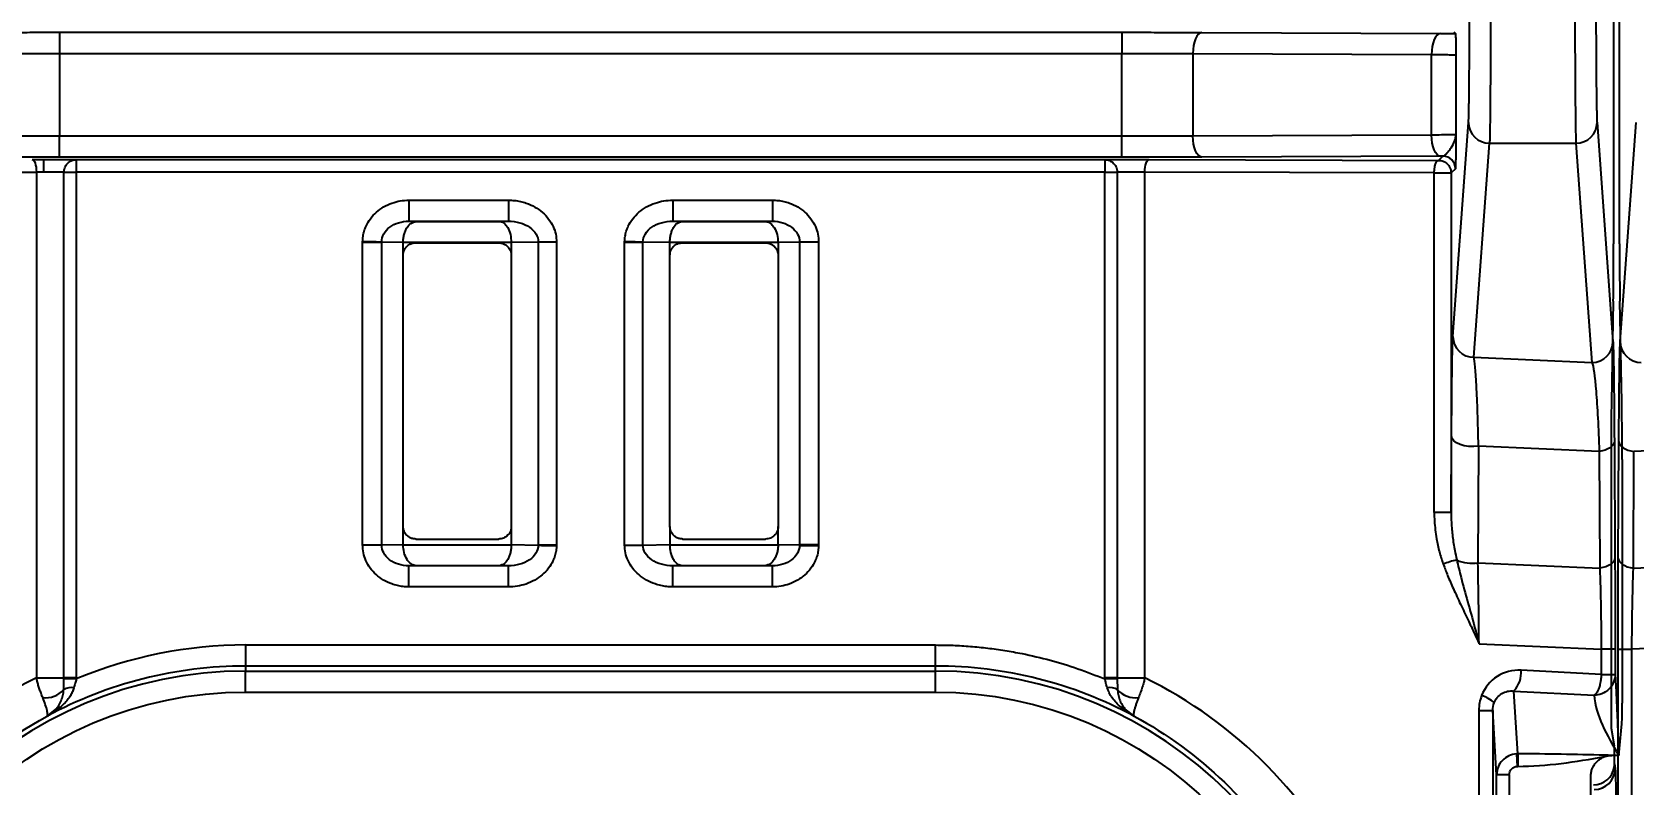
# Model space of a CAD drawing. Header units: inches. Extents: x 897.4 to 914.4, y -8.5 to 2.5.
# Drawn here: x 901.673 to 902.422, y -0.038 to 0.314 of the extents above; entities that cross this region are included whole.
import ezdxf

# ---------------------------------------------------------------- set-up
doc = ezdxf.new("R2010")
doc.units = ezdxf.units.IN
doc.header["$LTSCALE"] = 4
doc.header["$MEASUREMENT"] = 0
doc.layers.get('0').update_dxf_attribs({"linetype": 'CONTINUOUS'})
doc.layers.get('DEFPOINTS').update_dxf_attribs({"linetype": 'CONTINUOUS'})
doc.layers.add('DIMENSIONS', color=140, linetype='CONTINUOUS')
doc.styles.get("Standard").update_dxf_attribs({"font": 'romans.shx'})
doc.dimstyles.get("Standard").update_dxf_attribs({"dimtxt": 0.15, "dimasz": 0.18, "dimexe": 0.0625, "dimexo": 0.125, "dimgap": 0.0625, "dimtad": 0, "dimtih": 1, "dimtoh": 1, "dimzin": 0, "dimdsep": 46, "dimtxsty": 'Standard', "dimcen": 0.09, "dimadec": 0, "dimazin": 0, "dimtfac": 1, "dimtofl": 0, "dimtmove": 0, "dimatfit": 3, "dimfxl": 1, "dimtolj": 1, "dimtzin": 0, "dimarcsym": 0})

# ---------------------------------------------------------------- blocks, each defined once
blk = doc.blocks.new('*D10')
at = {"layer": 'DEFPOINTS', "color": 0}
for p in [(901.78238, -0.08265), (901.02507, -0.27281), (901.78238, -0.27281)]:
    blk.add_point(p, dxfattribs=at)
at = {"layer": 'DIMENSIONS', "color": 0, "lineweight": -2}
for p, q in [((901.02507, 0.09735), (901.02507, 0.27735)), ((901.65738, -0.08265), (900.96257, -0.08265)), ((901.65738, -0.27281), (900.96257, -0.27281)), ((901.02507, -0.45281), (901.02507, -0.63281)), ((901.02507, -0.63281), (900.84507, -0.63281))]:
    blk.add_line(p, q, dxfattribs=at)
at = {"layer": 'DIMENSIONS', "color": 0}
for points in [[(900.99507, 0.09735), (901.05507, 0.09735), (901.02507, -0.08265)], [(900.99507, -0.45281), (901.05507, -0.45281), (901.02507, -0.27281)]]:
    blk.add_solid(points, dxfattribs=at)
at = {"layer": 'DIMENSIONS', "color": 0, "char_height": 0.15, "attachment_point": 5}
for s, insert in [('\\A1;0.19', (900.53615, -0.49531)), ('\\A1;[4.8]', (900.53615, -0.8096))]:
    blk.add_mtext(s, dxfattribs=dict(at, insert=insert))

msp = doc.modelspace()

# ---------------------------------------------------------------- linework, layer by layer
for p, q in [((902.41254, 0.61299), (902.41254, 0.2151)), ((902.4153, 0.2151), (902.4153, 0.61299)), ((901.68546, 0.31409), (902.18244, 0.31409)), ((901.68546, 0.31409), (901.68546, 0.30425)), ((902.18244, 0.31409), (902.18244, 0.30425)), ((902.21988, 0.31402), (902.33155, 0.31357)), ((902.33774, 0.31435), (902.33856, 0.31353)), ((901.68546, 0.30425), (901.68546, 0.26549)), ((901.68546, 0.30425), (902.18244, 0.30425)), ((902.18244, 0.26549), (902.18244, 0.30425)), ((902.21572, 0.30418), (902.32739, 0.30373)), ((902.21572, 0.30418), (902.21572, 0.26556)), ((902.32739, 0.26602), (902.32739, 0.30373)), ((902.33875, 0.30349), (902.33875, 0.26625)), ((902.33734, 0.17184), (902.34464, 0.27196)), ((902.40476, 0.27196), (902.41223, 0.16943)), ((902.41561, 0.16943), (902.42308, 0.27196)), ((901.68546, 0.25565), (901.68546, 0.26549)), ((902.18244, 0.26549), (901.68546, 0.26549)), ((902.18244, 0.25565), (902.18244, 0.26549)), ((902.32739, 0.26602), (902.21572, 0.26556)), ((902.18244, 0.25565), (901.68546, 0.25565)), ((902.33155, 0.25617), (902.21988, 0.25572)), ((902.33063, 0.25418), (902.33262, 0.25618)), ((902.33262, 0.25618), (902.33155, 0.25617)), ((902.34718, 0.16206), (902.35448, 0.26219)), ((902.35448, 0.26219), (902.39492, 0.26219)), ((902.39492, 0.26219), (902.40239, 0.15966)), ((901.53929, 0.24828), (901.67466, 0.24871)), ((901.67466, 0.24871), (901.67466, 0.0121)), ((901.67803, 0.25462), (901.67803, 0.24872)), ((901.68759, 0.0121), (901.68759, 0.24861)), ((901.68759, 0.24861), (901.69332, 0.24861)), ((901.69332, 0.25452), (902.17458, 0.25452)), ((901.69332, 0.25452), (901.69332, 0.24861)), ((902.17458, 0.24861), (901.69332, 0.24861)), ((901.69332, 0.24861), (901.69332, 0.0121)), ((902.17458, 0.25452), (902.17458, 0.24861)), ((902.17458, 0.24861), (902.18032, 0.24861)), ((902.17458, 0.0121), (902.17458, 0.24861)), ((902.18032, 0.24861), (902.18032, 0.0121)), ((902.19324, 0.0121), (902.19324, 0.24871)), ((902.32861, 0.24828), (902.19324, 0.24871)), ((902.19526, 0.25461), (902.33063, 0.25418)), ((902.32861, 0.08949), (902.32861, 0.24828)), ((902.32861, 0.24828), (902.33653, 0.24828)), ((902.33853, 0.25027), (902.33653, 0.24828)), ((902.33653, 0.24828), (902.33653, 0.08949)), ((901.84893, 0.23557), (901.89548, 0.23557)), ((901.84893, 0.23557), (901.84893, 0.22573)), ((901.89548, 0.23557), (901.89548, 0.22573)), ((901.97243, 0.23557), (902.01898, 0.23557)), ((901.97243, 0.23557), (901.97243, 0.22573)), ((902.01898, 0.23557), (902.01898, 0.22573)), ((901.84893, 0.22573), (901.89548, 0.22573)), ((901.84893, 0.22573), (901.8525, 0.22566)), ((901.8525, 0.22566), (901.89113, 0.22566)), ((901.89113, 0.22566), (901.89548, 0.22573)), ((901.97243, 0.22573), (902.01898, 0.22573)), ((901.97243, 0.22573), (901.97678, 0.22566)), ((901.97678, 0.22566), (902.01541, 0.22566)), ((902.01541, 0.22566), (902.01898, 0.22573)), ((901.82729, 0.21596), (901.82729, 0.21629)), ((901.82729, 0.07425), (901.82729, 0.21596)), ((901.82729, 0.21596), (901.83621, 0.21596)), ((901.83621, 0.07425), (901.83621, 0.21596)), ((901.84623, 0.21577), (901.83621, 0.21596)), ((901.89685, 0.21582), (901.84623, 0.21582)), ((901.84623, 0.20974), (901.84623, 0.21577)), ((901.85213, 0.21564), (901.89094, 0.21564)), ((901.90947, 0.21597), (901.89685, 0.21578)), ((901.89685, 0.21578), (901.89685, 0.21582)), ((901.89685, 0.21578), (901.89685, 0.20974)), ((901.90947, 0.21597), (901.90947, 0.07424)), ((901.91802, 0.21597), (901.90947, 0.21597)), ((901.91802, 0.21597), (901.91802, 0.07424)), ((901.94988, 0.21597), (901.94988, 0.21623)), ((901.94988, 0.07424), (901.94988, 0.21597)), ((901.94988, 0.21597), (901.95844, 0.21597)), ((901.95844, 0.07424), (901.95844, 0.21597)), ((901.97105, 0.21578), (901.95844, 0.21597)), ((901.97105, 0.21582), (901.97105, 0.21578)), ((902.02168, 0.21582), (901.97105, 0.21582)), ((901.97105, 0.20974), (901.97105, 0.21578)), ((901.97696, 0.21564), (902.01577, 0.21564)), ((902.0317, 0.21596), (902.02168, 0.21577)), ((902.02168, 0.21577), (902.02168, 0.20974)), ((902.0317, 0.21596), (902.0317, 0.07425)), ((902.04062, 0.21596), (902.0317, 0.21596)), ((902.04062, 0.21596), (902.04062, 0.07425)), ((901.84623, 0.08295), (901.84623, 0.20974)), ((901.89685, 0.20974), (901.89685, 0.08295)), ((901.97105, 0.08295), (901.97105, 0.20974)), ((902.02168, 0.20974), (902.02168, 0.08295)), ((902.41239, 0.18834), (902.41151, 0.14108)), ((902.41633, 0.14108), (902.41545, 0.18834)), ((902.34718, 0.16206), (902.40239, 0.15966)), ((902.33653, 0.08949), (902.33671, 0.12517)), ((902.34933, 0.12046), (902.34906, 0.06589)), ((902.4058, 0.118), (902.34933, 0.12046)), ((902.41287, 0.12271), (902.41314, 0.06811)), ((902.4147, 0.06811), (902.41498, 0.12271)), ((902.47851, 0.12046), (902.42204, 0.118)), ((902.4058, 0.118), (902.40607, 0.0634)), ((902.41136, 0.11432), (902.41136, -0.00156)), ((902.41648, 0.11432), (902.41648, 0.00033)), ((902.42177, 0.0634), (902.42204, 0.118)), ((901.84623, 0.07444), (901.84623, 0.08295)), ((901.89685, 0.08295), (901.89685, 0.07444)), ((901.97105, 0.08295), (901.97105, 0.07444)), ((902.02168, 0.07444), (902.02168, 0.08295)), ((902.33653, 0.08949), (902.32861, 0.08949)), ((901.85213, 0.07704), (901.89094, 0.07704)), ((901.97696, 0.07704), (902.01577, 0.07704)), ((901.82729, 0.07425), (901.83621, 0.07425)), ((901.83621, 0.07425), (901.84623, 0.07444)), ((901.84623, 0.07444), (901.84623, 0.07439)), ((901.84623, 0.07439), (901.89685, 0.07439)), ((901.89685, 0.07444), (901.90947, 0.07424)), ((901.91802, 0.07424), (901.90947, 0.07424)), ((901.91802, 0.07424), (901.91802, 0.07398)), ((901.94988, 0.07424), (901.95844, 0.07424)), ((901.95844, 0.07424), (901.97105, 0.07444)), ((901.97105, 0.07444), (901.97105, 0.07439)), ((901.97105, 0.07439), (902.02168, 0.07439)), ((902.02168, 0.07439), (902.02168, 0.07444)), ((902.02168, 0.07444), (902.0317, 0.07425)), ((902.04062, 0.07425), (902.0317, 0.07425)), ((902.04062, 0.07425), (902.04061, 0.07392)), ((901.8525, 0.06455), (901.84893, 0.06448)), ((901.84893, 0.05464), (901.84893, 0.06448)), ((901.89548, 0.06448), (901.84893, 0.06448)), ((901.89113, 0.06455), (901.8525, 0.06455)), ((901.89548, 0.06448), (901.89113, 0.06455)), ((901.89548, 0.05464), (901.89548, 0.06448)), ((901.97678, 0.06455), (901.97243, 0.06448)), ((901.97243, 0.05464), (901.97243, 0.06448)), ((902.01898, 0.06448), (901.97243, 0.06448)), ((902.01541, 0.06455), (901.97678, 0.06455)), ((902.01898, 0.06448), (902.01541, 0.06455)), ((902.01898, 0.05464), (902.01898, 0.06448)), ((902.34906, 0.06589), (902.40607, 0.0634)), ((902.42177, 0.0634), (902.47879, 0.06589)), ((901.89548, 0.05464), (901.84893, 0.05464)), ((902.01898, 0.05464), (901.97243, 0.05464)), ((901.77253, 0.02747), (902.09537, 0.02747)), ((901.77253, 0.02747), (901.77253, 0.01763)), ((902.09537, 0.01763), (902.09537, 0.02747)), ((902.34955, 0.02802), (902.40677, 0.02552)), ((902.40677, 0.02552), (902.40677, 0.01372)), ((902.41324, 0.02552), (902.40677, 0.02552)), ((902.41324, 0.02552), (902.41324, 0.01372)), ((902.4146, -0.38098), (902.4146, 0.02552)), ((902.4146, 0.02552), (902.42108, 0.02552)), ((902.4783, 0.02802), (902.42108, 0.02552)), ((902.42108, -0.38098), (902.42108, 0.02552)), ((901.77253, 0.01763), (901.77253, 0.01527)), ((902.09537, 0.01763), (901.77253, 0.01763)), ((901.77253, 0.01527), (902.09537, 0.01527)), ((901.77253, 0.00543), (901.77253, 0.01527)), ((902.09537, 0.01527), (902.09537, 0.01763)), ((902.09537, 0.00543), (902.09537, 0.01527)), ((902.40677, 0.01372), (902.36922, 0.01569)), ((901.67466, 0.0121), (901.68759, 0.0121)), ((901.69332, 0.0121), (901.68759, 0.0121)), ((901.69332, 0.0121), (901.69332, 0.01156)), ((902.18032, 0.0121), (902.17458, 0.0121)), ((902.17458, 0.01156), (902.17458, 0.0121)), ((902.18032, 0.0121), (902.19324, 0.0121)), ((902.40677, 0.01372), (902.41324, 0.01372)), ((901.77253, 0.00543), (902.09537, 0.00543)), ((902.36586, 0.00594), (902.4034, 0.00398)), ((902.36764, -0.02346), (902.36586, 0.00594)), ((901.67968, -0.00582), (901.68264, -0.00347)), ((901.67968, -0.00582), (901.67971, -0.00584)), ((901.68264, -0.00347), (901.68383, -0.00254)), ((902.18526, -0.00347), (902.18407, -0.00253)), ((902.18822, -0.00582), (902.18526, -0.00347)), ((902.18819, -0.00584), (902.18822, -0.00582)), ((902.3495, -0.00314), (902.3495, -0.35231)), ((902.3495, -0.00314), (902.35597, -0.00314)), ((902.35597, -0.00314), (902.35597, -0.35231)), ((902.3578, -0.03327), (902.35597, -0.00314)), ((902.41144, -0.01139), (902.41284, -0.01976)), ((902.41494, -0.02418), (902.4164, -0.00947)), ((902.36705, -0.02347), (902.3674, -0.02931)), ((902.36764, -0.02346), (902.36764, -0.0293)), ((902.40836, -0.0241), (902.40836, -0.02476)), ((902.41494, -0.02418), (902.41168, -0.02418)), ((902.41292, -0.02814), (902.41328, -0.0303)), ((902.3578, -0.32218), (902.3578, -0.03327)), ((902.3637, -0.03327), (902.3578, -0.03327)), ((902.3637, -0.03327), (902.3637, -0.32218)), ((902.40186, -0.32144), (902.40186, -0.03402))]:
    msp.add_line(p, q)
at = {"flags": 128}
for points in [[(902.21988, 0.31402), (902.21907, 0.31382), (902.21829, 0.31325), (902.21758, 0.31234), (902.21695, 0.31111), (902.21643, 0.30962), (902.21604, 0.30793), (902.2158, 0.30609), (902.21572, 0.30418)], [(902.33155, 0.31357), (902.33074, 0.31337), (902.32996, 0.3128), (902.32925, 0.31188), (902.32862, 0.31066), (902.3281, 0.30917), (902.32771, 0.30747), (902.32747, 0.30564), (902.32739, 0.30373)], [(902.21988, 0.25572), (902.21907, 0.25592), (902.21829, 0.25649), (902.21758, 0.2574), (902.21695, 0.25863), (902.21643, 0.26012), (902.21604, 0.26181), (902.2158, 0.26365), (902.21572, 0.26556)], [(902.33155, 0.25617), (902.33074, 0.25638), (902.32996, 0.25694), (902.32925, 0.25786), (902.32862, 0.25908), (902.3281, 0.26057), (902.32771, 0.26227), (902.32747, 0.2641), (902.32739, 0.26602)], [(901.67264, 0.25461), (901.67303, 0.25449), (901.67341, 0.25415), (901.67376, 0.2536), (901.67406, 0.25287), (901.67431, 0.25197), (901.6745, 0.25096), (901.67462, 0.24986), (901.67466, 0.24871)], [(902.19324, 0.24871), (902.19328, 0.24986), (902.1934, 0.25096), (902.19359, 0.25197), (902.19384, 0.25287), (902.19415, 0.2536), (902.19449, 0.25415), (902.19487, 0.25449), (902.19526, 0.25461)], [(901.82729, 0.21629), (901.82868, 0.21627), (901.83004, 0.21624), (901.83135, 0.21622), (901.83258, 0.21619), (901.8337, 0.21617), (901.83469, 0.21615), (901.83553, 0.21614), (901.83621, 0.21613)], [(901.94988, 0.21623), (901.95117, 0.21621), (901.95244, 0.21619), (901.95367, 0.21618), (901.95483, 0.21616), (901.9559, 0.21614), (901.95687, 0.21613), (901.95772, 0.21611), (901.95844, 0.2161)], [(902.34933, 0.12046), (902.34709, 0.12028), (902.34483, 0.12036), (902.34265, 0.12069), (902.34069, 0.12126), (902.33903, 0.12204), (902.33778, 0.12298), (902.33699, 0.12405), (902.33671, 0.12517)], [(902.41287, 0.12271), (902.41273, 0.12192), (902.41235, 0.12116), (902.41172, 0.12044), (902.41088, 0.11977), (902.40984, 0.11918), (902.40862, 0.11868), (902.40727, 0.11829), (902.4058, 0.118)], [(902.41498, 0.12271), (902.41511, 0.12192), (902.4155, 0.12116), (902.41612, 0.12044), (902.41696, 0.11977), (902.418, 0.11918), (902.41922, 0.11868), (902.42058, 0.11829), (902.42204, 0.118)], [(901.90947, 0.07411), (901.91018, 0.0741), (901.91103, 0.07409), (901.912, 0.07407), (901.91307, 0.07406), (901.91423, 0.07404), (901.91546, 0.07402), (901.91673, 0.074), (901.91802, 0.07398)], [(902.03169, 0.07409), (902.03237, 0.07407), (902.03321, 0.07406), (902.03421, 0.07404), (902.03533, 0.07402), (902.03655, 0.074), (902.03786, 0.07397), (902.03922, 0.07395), (902.04061, 0.07392)], [(902.41314, 0.06811), (902.413, 0.06733), (902.41262, 0.06656), (902.412, 0.06584), (902.41116, 0.06518), (902.41011, 0.06459), (902.4089, 0.06409), (902.40754, 0.06369), (902.40607, 0.0634)], [(902.4147, 0.06811), (902.41484, 0.06733), (902.41522, 0.06656), (902.41584, 0.06584), (902.41669, 0.06518), (902.41773, 0.06459), (902.41894, 0.06409), (902.4203, 0.06369), (902.42177, 0.0634)], [(901.69332, 0.01156), (901.69234, 0.01157), (901.69139, 0.01158), (901.6905, 0.0116), (901.68968, 0.01161), (901.68896, 0.01161), (901.68836, 0.01162), (901.6879, 0.01163), (901.68759, 0.01163)], [(902.18032, 0.01163), (902.18001, 0.01163), (902.17954, 0.01162), (902.17895, 0.01161), (902.17823, 0.01161), (902.17741, 0.0116), (902.17651, 0.01158), (902.17556, 0.01157), (902.17458, 0.01156)]]:
    msp.add_lwpolyline(points, dxfattribs=at)
for centre, radius, start, end in [((902.35445, 0.27201), 0.00982, 180.27318, 270.13236), ((902.39494, 0.27201), 0.00982, 269.86764, 359.72687), ((902.33262, 0.25027), 0.00591, 0.00505, 89.9954), ((902.34716, 0.17188), 0.00982, 180.27322, 270.13275), ((902.40241, 0.16948), 0.00982, 269.86732, 359.72665), ((902.42543, 0.16948), 0.00982, 180.27307, 270.13263), ((902.34727, 0.03076), 0.03738, 102.55951, 112.71241), ((902.34633, 0.08283), 0.01716, 245.20387, 279.12448), ((901.77253, -0.17773), 0.193, 90, 270), ((901.77253, -0.17773), 0.19535, 90, 118.37014), ((902.09537, -0.17773), 0.19535, 61.62986, 90), ((902.09537, -0.17773), 0.193, 270, 90), ((902.35688, 0.0145), 0.0124, 316.3833, 5.49164), ((901.69129, -0.00047), 0.00801, 82.93663, 118.76251), ((902.17662, -0.00047), 0.00801, 61.23742, 97.06344), ((901.67894, 0.01417), 0.01141, 263.44191, 318.10088), ((902.18896, 0.01417), 0.01141, 221.89914, 276.55811), ((902.34663, -0.00974), 0.01423, 45.43377, 73.00163), ((901.68587, -0.00456), 0.00288, 90.93476, 135.20679), ((902.18203, -0.00456), 0.00288, 44.79336, 89.0649), ((902.40344, -0.03029), 0.00984, 269.99231, 359.93101)]:
    msp.add_arc(centre, radius, start, end)
for centre, major_axis, ratio, start_param, end_param in [((902.41228, 0.2151), (0, 0.02953), 0.008727, 3.577925, 4.712389), ((902.41556, 0.2151), (0, 0.02953), 0.008727, 1.570796, 2.70526), ((902.41162, 0.11432), (0, 0.02953), 0.008727, 0.436332, 1.570796), ((902.41623, 0.11432), (0, 0.02953), 0.008727, 4.712389, 5.846853), ((902.4164, 0.00033), (0, 0.00984), 0.008727, 3.228859, 4.712389), ((902.41145, -0.00156), (0, 0.00984), 0.008727, 1.570796, 3.089233), ((902.41283, -0.02959), (0, 0.00984), 0.00873, 4.860905, 6.230809), ((902.40308, -0.02816), (0.00336, 0.00927), 0.997866, 3.490948, 4.913506)]:
    msp.add_ellipse(centre, major_axis=major_axis, ratio=ratio, start_param=start_param, end_param=end_param)
for points, knots in [([(902.34464, 0.27196), (902.34465, 0.27219), (902.34468, 0.27264), (902.34472, 0.27372), (902.34476, 0.27512), (902.3448, 0.27685), (902.34486, 0.28002), (902.34493, 0.2855), (902.34502, 0.29438), (902.34508, 0.30484), (902.34513, 0.31511), (902.34515, 0.32438), (902.34516, 0.33232), (902.34516, 0.33768), (902.34517, 0.34037)], [0, 0, 0, 0, 0.048542, 0.09674, 0.144834, 0.193065, 0.241671, 0.370757, 0.500048, 0.629132, 0.758422, 0.839089, 0.919244, 1, 1, 1, 1]), ([(902.35501, 0.34037), (902.35501, 0.33849), (902.35501, 0.33465), (902.355, 0.32883), (902.35499, 0.32288), (902.35497, 0.31684), (902.35496, 0.31077), (902.35493, 0.30471), (902.35491, 0.29874), (902.35488, 0.29292), (902.35484, 0.28733), (902.3548, 0.28206), (902.35476, 0.27718), (902.35471, 0.2728), (902.35466, 0.269), (902.3546, 0.26589), (902.35454, 0.26348), (902.3545, 0.26262), (902.35448, 0.26219)], [0, 0, 0, 0, 0.049462, 0.100663, 0.153603, 0.208281, 0.264698, 0.322853, 0.382746, 0.444378, 0.507748, 0.572856, 0.639702, 0.708287, 0.778608, 0.850668, 0.924465, 1, 1, 1, 1]), ([(902.39439, 0.34037), (902.39439, 0.33085), (902.3944, 0.32133), (902.39446, 0.30352), (902.39449, 0.29524), (902.39459, 0.28099), (902.39465, 0.27502), (902.39478, 0.26619), (902.39485, 0.26332), (902.39492, 0.26219)], [0, 0, 0, 0, 0.25, 0.25, 0.5, 0.5, 0.75, 0.75, 1, 1, 1, 1]), ([(902.40423, 0.34037), (902.40423, 0.33876), (902.40423, 0.33553), (902.40424, 0.33073), (902.40425, 0.32599), (902.40426, 0.3213), (902.40428, 0.31415), (902.40432, 0.30484), (902.40438, 0.29439), (902.40447, 0.2855), (902.40455, 0.27945), (902.40463, 0.27558), (902.40469, 0.27319), (902.40474, 0.27237), (902.40476, 0.27196)], [0, 0, 0, 0, 0.04854, 0.0967367, 0.1448293, 0.1930585, 0.2416627, 0.3707464, 0.5000363, 0.6291218, 0.7584136, 0.8390835, 0.9192405, 1, 1, 1, 1]), ([(901.64803, 0.31402), (901.64972, 0.31403), (901.6531, 0.31404), (901.65832, 0.31406), (901.6636, 0.31407), (901.66896, 0.31408), (901.67439, 0.31409), (901.6799, 0.31409), (901.6836, 0.31409), (901.68546, 0.31409)], [0, 0, 0, 0, 0.144264, 0.287125, 0.429137, 0.570865, 0.712876, 0.855736, 1, 1, 1, 1]), ([(902.18244, 0.31409), (902.1843, 0.31409), (902.188, 0.31409), (902.19351, 0.31409), (902.19894, 0.31408), (902.2043, 0.31407), (902.20958, 0.31406), (902.2148, 0.31404), (902.21818, 0.31403), (902.21988, 0.31402)], [0, 0, 0, 0, 0.144264, 0.287124, 0.429135, 0.570863, 0.712875, 0.855736, 1, 1, 1, 1]), ([(902.33155, 0.31357), (902.3328, 0.31356), (902.3353, 0.31355), (902.33747, 0.31354), (902.33856, 0.31353)], [0, 0, 0, 0, 0.499999, 1, 1, 1, 1]), ([(902.33856, 0.31353), (902.33857, 0.3135), (902.33858, 0.31343), (902.3386, 0.31299), (902.33862, 0.31231), (902.33864, 0.31137), (902.33867, 0.30987), (902.33871, 0.30723), (902.33874, 0.30488), (902.33875, 0.30349)], [0, 0, 0, 0, 0.089429, 0.183313, 0.282704, 0.388492, 0.501415, 0.707219, 1, 1, 1, 1]), ([(902.32739, 0.30373), (902.33074, 0.30371), (902.33363, 0.30367), (902.33762, 0.30359), (902.33872, 0.30354), (902.33875, 0.30349)], [0, 0, 0, 0, 0.5, 0.5, 1, 1, 1, 1]), ([(902.33875, 0.26625), (902.33872, 0.2662), (902.33762, 0.26615), (902.33363, 0.26607), (902.33074, 0.26604), (902.32739, 0.26602)], [0, 0, 0, 0, 0.5, 0.5, 1, 1, 1, 1]), ([(902.33262, 0.25618), (902.3328, 0.25621), (902.33316, 0.25629), (902.33378, 0.25675), (902.33455, 0.25751), (902.33549, 0.25864), (902.33685, 0.26055), (902.33799, 0.26262), (902.33863, 0.26471), (902.33871, 0.26574), (902.33875, 0.26625)], [0, 0, 0, 0, 0.079014, 0.162787, 0.250163, 0.369419, 0.500511, 0.750753, 0.876512, 1, 1, 1, 1]), ([(902.33875, 0.26625), (902.33874, 0.26431), (902.33871, 0.26137), (902.33868, 0.25781), (902.33865, 0.25503), (902.33861, 0.25253), (902.33857, 0.25066), (902.33854, 0.2504), (902.33853, 0.25027)], [0, 0, 0, 0, 0.250924, 0.381584, 0.500814, 0.679307, 0.843358, 1, 1, 1, 1]), ([(901.68546, 0.25565), (901.6836, 0.25565), (901.6799, 0.25565), (901.67439, 0.25565), (901.66896, 0.25566), (901.6636, 0.25567), (901.65832, 0.25568), (901.6531, 0.2557), (901.64972, 0.25571), (901.64803, 0.25572)], [0, 0, 0, 0, 0.144264, 0.287124, 0.429135, 0.570863, 0.712875, 0.855736, 1, 1, 1, 1]), ([(902.21988, 0.25572), (902.21818, 0.25571), (902.2148, 0.2557), (902.20958, 0.25568), (902.2043, 0.25567), (902.19894, 0.25566), (902.19351, 0.25565), (902.188, 0.25565), (902.1843, 0.25565), (902.18244, 0.25565)], [0, 0, 0, 0, 0.144264, 0.287125, 0.429137, 0.570865, 0.712876, 0.855736, 1, 1, 1, 1]), ([(901.67264, 0.25461), (901.67352, 0.25462), (901.67527, 0.25462), (901.67711, 0.25462), (901.67803, 0.25462)], [0, 0, 0, 0, 0.500001, 1, 1, 1, 1]), ([(901.67803, 0.25462), (901.67891, 0.25462), (901.68065, 0.25462), (901.68319, 0.25462), (901.68558, 0.25461), (901.68849, 0.25459), (901.69163, 0.25456), (901.69276, 0.25453), (901.69332, 0.25452)], [0, 0, 0, 0, 0.126398, 0.249614, 0.373223, 0.500768, 0.749614, 1, 1, 1, 1]), ([(901.68759, 0.24861), (901.68707, 0.24863), (901.68582, 0.24865), (901.68239, 0.24868), (901.68021, 0.2487), (901.67803, 0.24872)], [0, 0, 0, 0, 0.5, 0.5, 1, 1, 1, 1]), ([(901.68759, 0.24861), (901.68763, 0.24913), (901.6877, 0.25008), (901.68817, 0.25128), (901.68871, 0.25215), (901.68961, 0.2532), (901.69081, 0.25402), (901.69209, 0.2544), (901.69275, 0.25449), (901.69312, 0.25452), (901.69328, 0.25452), (901.69332, 0.25452)], [0, 0, 0, 0, 0.167419, 0.306659, 0.417651, 0.500341, 0.759207, 0.882828, 0.942179, 0.983221, 1, 1, 1, 1]), ([(902.17458, 0.25452), (902.17477, 0.25452), (902.17515, 0.25454), (902.17607, 0.25455), (902.17744, 0.25457), (902.17951, 0.25459), (902.18237, 0.25461), (902.18561, 0.25462), (902.18894, 0.25462), (902.19223, 0.25462), (902.19425, 0.25462), (902.19526, 0.25461)], [0, 0, 0, 0, 0.079129, 0.158211, 0.238652, 0.367859, 0.500082, 0.629289, 0.761512, 0.88003, 1, 1, 1, 1]), ([(902.17458, 0.25452), (902.17463, 0.25452), (902.17479, 0.25452), (902.17516, 0.25449), (902.17581, 0.2544), (902.1771, 0.25402), (902.17857, 0.25301), (902.17997, 0.25111), (902.18019, 0.24956), (902.18032, 0.24861)], [0, 0, 0, 0, 0.0168247, 0.0579803, 0.1174947, 0.2414558, 0.5010324, 0.6946557, 1, 1, 1, 1]), ([(902.19324, 0.24871), (902.19267, 0.24871), (902.19151, 0.24872), (902.18964, 0.24872), (902.1877, 0.24871), (902.18577, 0.2487), (902.18394, 0.24869), (902.18233, 0.24867), (902.18102, 0.24864), (902.18055, 0.24862), (902.18032, 0.24861)], [0, 0, 0, 0, 0.10786, 0.220619, 0.338277, 0.460833, 0.588285, 0.720631, 0.85787, 1, 1, 1, 1]), ([(902.32861, 0.24828), (902.32862, 0.24879), (902.32865, 0.24974), (902.32882, 0.25094), (902.32901, 0.25181), (902.32932, 0.25286), (902.32974, 0.25363), (902.33017, 0.25406), (902.33048, 0.25417), (902.3306, 0.25418), (902.33063, 0.25418)], [0, 0, 0, 0, 0.167369, 0.306613, 0.417665, 0.50047, 0.759332, 0.858825, 0.962108, 1, 1, 1, 1]), ([(902.33063, 0.25418), (902.33073, 0.25418), (902.33091, 0.25418), (902.33126, 0.25415), (902.3319, 0.25407), (902.33322, 0.25369), (902.33474, 0.25268), (902.33619, 0.25078), (902.3364, 0.24923), (902.33653, 0.24828)], [0, 0, 0, 0, 0.032671, 0.057605, 0.117135, 0.241141, 0.500843, 0.6945, 1, 1, 1, 1]), ([(901.82729, 0.21629), (901.82734, 0.2171), (901.82743, 0.21873), (901.828, 0.22112), (901.82904, 0.22392), (901.83085, 0.22701), (901.83366, 0.23005), (901.83708, 0.23255), (901.84088, 0.23429), (901.84489, 0.23539), (901.84757, 0.23551), (901.84893, 0.23557)], [0, 0, 0, 0, 0.075797, 0.151886, 0.229666, 0.354402, 0.484464, 0.614064, 0.749062, 0.873345, 1, 1, 1, 1]), ([(901.89548, 0.23557), (901.89642, 0.23554), (901.89831, 0.23549), (901.90109, 0.23501), (901.90433, 0.2341), (901.9079, 0.23251), (901.91148, 0.22997), (901.91443, 0.22687), (901.9165, 0.22338), (901.9178, 0.21969), (901.91795, 0.21721), (901.91802, 0.21597)], [0, 0, 0, 0, 0.0857, 0.170497, 0.255434, 0.390288, 0.522424, 0.650286, 0.775327, 0.888089, 1, 1, 1, 1]), ([(901.94988, 0.21623), (901.94993, 0.21705), (901.95002, 0.21867), (901.9506, 0.22108), (901.95168, 0.22389), (901.95358, 0.22699), (901.9565, 0.23004), (901.96007, 0.23255), (901.96403, 0.23429), (901.96821, 0.23539), (901.97101, 0.23551), (901.97243, 0.23557)], [0, 0, 0, 0, 0.07411, 0.148623, 0.225022, 0.348271, 0.477868, 0.608071, 0.744662, 0.870967, 1, 1, 1, 1]), ([(902.01898, 0.23557), (902.01988, 0.23554), (902.02168, 0.23549), (902.02435, 0.235), (902.02746, 0.2341), (902.0309, 0.2325), (902.03433, 0.22998), (902.03717, 0.22686), (902.03915, 0.22337), (902.0404, 0.21968), (902.04054, 0.2172), (902.04062, 0.21596)], [0, 0, 0, 0, 0.083525, 0.166813, 0.250952, 0.383035, 0.515781, 0.642974, 0.770695, 0.885054, 1, 1, 1, 1]), ([(901.83621, 0.21613), (901.83626, 0.21868), (901.83765, 0.22117), (901.84234, 0.22472), (901.84561, 0.22574), (901.84893, 0.22573)], [0, 0, 0, 0, 0.5, 0.5, 1, 1, 1, 1]), ([(901.84623, 0.21582), (901.84625, 0.21644), (901.8463, 0.21769), (901.84668, 0.21953), (901.84726, 0.22128), (901.84824, 0.22316), (901.85, 0.22512), (901.85157, 0.22546), (901.8525, 0.22566)], [0, 0, 0, 0, 0.109877, 0.224595, 0.345563, 0.473984, 0.690646, 1, 1, 1, 1]), ([(901.89113, 0.22566), (901.8915, 0.22562), (901.8922, 0.22554), (901.89316, 0.22502), (901.89396, 0.22435), (901.89463, 0.22358), (901.89555, 0.22219), (901.89656, 0.21971), (901.89676, 0.21707), (901.89685, 0.21582)], [0, 0, 0, 0, 0.1343242, 0.2539107, 0.3587913, 0.4490188, 0.5246821, 0.7738786, 1, 1, 1, 1]), ([(901.89548, 0.22573), (901.89917, 0.22574), (901.9028, 0.2247), (901.90798, 0.22109), (901.90948, 0.21855), (901.90947, 0.21597)], [0, 0, 0, 0, 0.5, 0.5, 1, 1, 1, 1]), ([(901.95844, 0.2161), (901.95848, 0.21866), (901.96, 0.22116), (901.96516, 0.22472), (901.96877, 0.22574), (901.97243, 0.22573)], [0, 0, 0, 0, 0.5, 0.5, 1, 1, 1, 1]), ([(901.97105, 0.21582), (901.97107, 0.21644), (901.97112, 0.21769), (901.97146, 0.21953), (901.97199, 0.22127), (901.97288, 0.22315), (901.97449, 0.22512), (901.97593, 0.22546), (901.97678, 0.22566)], [0, 0, 0, 0, 0.111368, 0.227364, 0.349191, 0.477887, 0.693566, 1, 1, 1, 1]), ([(902.01541, 0.22566), (902.01581, 0.22562), (902.01658, 0.22554), (902.01763, 0.22502), (902.01851, 0.22435), (902.01924, 0.22358), (902.02025, 0.22219), (902.02136, 0.21973), (902.02157, 0.21708), (902.02168, 0.21582)], [0, 0, 0, 0, 0.135719, 0.256387, 0.36204, 0.452737, 0.52858, 0.776663, 1, 1, 1, 1]), ([(902.01898, 0.22573), (902.02233, 0.22574), (902.02563, 0.22469), (902.03034, 0.22108), (902.0317, 0.21854), (902.0317, 0.21596)], [0, 0, 0, 0, 0.5, 0.5, 1, 1, 1, 1]), ([(901.84623, 0.20974), (901.84626, 0.21026), (901.84633, 0.21128), (901.84695, 0.21273), (901.84806, 0.21414), (901.8498, 0.21541), (901.85135, 0.21557), (901.85213, 0.21564)], [0, 0, 0, 0, 0.168226, 0.331136, 0.500763, 0.749584, 1, 1, 1, 1]), ([(901.89094, 0.21564), (901.89146, 0.21561), (901.89249, 0.21554), (901.89394, 0.21492), (901.89535, 0.21381), (901.89662, 0.21207), (901.89678, 0.21052), (901.89685, 0.20974)], [0, 0, 0, 0, 0.168347, 0.331334, 0.500978, 0.749725, 1, 1, 1, 1]), ([(901.97105, 0.20974), (901.97108, 0.21026), (901.97115, 0.21128), (901.97177, 0.21273), (901.97289, 0.21414), (901.97462, 0.21541), (901.97618, 0.21557), (901.97696, 0.21564)], [0, 0, 0, 0, 0.168129, 0.330961, 0.500548, 0.749416, 1, 1, 1, 1]), ([(902.01577, 0.21564), (902.01629, 0.21561), (902.01732, 0.21554), (902.01876, 0.21492), (902.02018, 0.21381), (902.02144, 0.21207), (902.0216, 0.21052), (902.02168, 0.20974)], [0, 0, 0, 0, 0.168226, 0.331136, 0.500763, 0.749584, 1, 1, 1, 1]), ([(902.33671, 0.12517), (902.33672, 0.1267), (902.33674, 0.12977), (902.33676, 0.13417), (902.33679, 0.1384), (902.33683, 0.14387), (902.33689, 0.15025), (902.33697, 0.15692), (902.33706, 0.16254), (902.33715, 0.16692), (902.33724, 0.17016), (902.33731, 0.17128), (902.33734, 0.17184)], [0, 0, 0, 0, 0.060272, 0.120571, 0.181114, 0.242113, 0.367905, 0.49477, 0.622127, 0.750301, 0.874996, 1, 1, 1, 1]), ([(902.41223, 0.16943), (902.41225, 0.16918), (902.41228, 0.16868), (902.41233, 0.16754), (902.41238, 0.16612), (902.41244, 0.16379), (902.41252, 0.16011), (902.4126, 0.1545), (902.41268, 0.14781), (902.41275, 0.14019), (902.41282, 0.13186), (902.41285, 0.12575), (902.41287, 0.12271)], [0, 0, 0, 0, 0.062682, 0.125145, 0.187583, 0.250188, 0.378263, 0.505924, 0.632544, 0.758465, 0.879649, 1, 1, 1, 1]), ([(902.41498, 0.12271), (902.41498, 0.12424), (902.415, 0.12731), (902.41503, 0.13171), (902.41506, 0.13594), (902.4151, 0.14142), (902.41516, 0.1478), (902.41524, 0.15449), (902.41533, 0.16011), (902.41542, 0.16449), (902.41551, 0.16775), (902.41558, 0.16887), (902.41561, 0.16943)], [0, 0, 0, 0, 0.06012, 0.12029, 0.180725, 0.241638, 0.367325, 0.494176, 0.6216, 0.749909, 0.874785, 1, 1, 1, 1]), ([(902.34933, 0.12046), (902.34908, 0.13164), (902.34875, 0.14137), (902.34801, 0.15578), (902.34759, 0.16045), (902.34718, 0.16206)], [0, 0, 0, 0, 0.5, 0.5, 1, 1, 1, 1]), ([(902.40239, 0.15966), (902.40307, 0.15803), (902.40373, 0.15335), (902.40491, 0.13892), (902.40543, 0.12918), (902.4058, 0.118)], [0, 0, 0, 0, 0.5, 0.5, 1, 1, 1, 1]), ([(901.85213, 0.07704), (901.85161, 0.07708), (901.85059, 0.07715), (901.84914, 0.07777), (901.84773, 0.07888), (901.84646, 0.08061), (901.8463, 0.08217), (901.84623, 0.08295)], [0, 0, 0, 0, 0.1682263, 0.3311358, 0.500763, 0.7495838, 1, 1, 1, 1]), ([(901.89685, 0.08295), (901.89682, 0.08243), (901.89675, 0.0814), (901.89613, 0.07996), (901.89502, 0.07854), (901.89328, 0.07728), (901.89172, 0.07712), (901.89094, 0.07704)], [0, 0, 0, 0, 0.168129, 0.330961, 0.500548, 0.749416, 1, 1, 1, 1]), ([(901.97696, 0.07704), (901.97644, 0.07708), (901.97541, 0.07715), (901.97397, 0.07777), (901.97255, 0.07888), (901.97128, 0.08061), (901.97113, 0.08217), (901.97105, 0.08295)], [0, 0, 0, 0, 0.168347, 0.331334, 0.500978, 0.749725, 1, 1, 1, 1]), ([(902.02168, 0.08295), (902.02164, 0.08243), (902.02158, 0.0814), (902.02095, 0.07996), (902.01984, 0.07854), (902.01811, 0.07728), (902.01655, 0.07712), (902.01577, 0.07704)], [0, 0, 0, 0, 0.168226, 0.331136, 0.500763, 0.749584, 1, 1, 1, 1]), ([(902.32861, 0.08949), (902.32863, 0.08815), (902.32868, 0.08543), (902.32906, 0.08132), (902.32977, 0.07651), (902.33091, 0.07109), (902.3322, 0.06718), (902.33284, 0.06525)], [0, 0, 0, 0, 0.162568, 0.328755, 0.499178, 0.752149, 1, 1, 1, 1]), ([(902.33653, 0.08949), (902.33656, 0.08793), (902.33661, 0.08417), (902.33714, 0.07821), (902.338, 0.07235), (902.33881, 0.06872), (902.33914, 0.06725)], [0, 0, 0, 0, 0.206972, 0.498996, 0.796964, 1, 1, 1, 1]), ([(901.84893, 0.05464), (901.84803, 0.05467), (901.84622, 0.05473), (901.84355, 0.05521), (901.84044, 0.05611), (901.837, 0.05771), (901.83357, 0.06024), (901.83073, 0.06335), (901.82875, 0.06684), (901.8275, 0.07053), (901.82736, 0.07301), (901.82729, 0.07425)], [0, 0, 0, 0, 0.083525, 0.166813, 0.250952, 0.383035, 0.515781, 0.642974, 0.770695, 0.885054, 1, 1, 1, 1]), ([(901.84893, 0.06448), (901.84557, 0.06447), (901.84227, 0.06552), (901.83756, 0.06914), (901.8362, 0.07168), (901.83621, 0.07425)], [0, 0, 0, 0, 0.5, 0.5, 1, 1, 1, 1]), ([(901.8525, 0.06455), (901.85209, 0.06459), (901.85132, 0.06467), (901.85028, 0.06519), (901.84939, 0.06587), (901.84866, 0.06663), (901.84765, 0.06802), (901.84655, 0.07049), (901.84633, 0.07314), (901.84623, 0.07439)], [0, 0, 0, 0, 0.135719, 0.256387, 0.36204, 0.452737, 0.52858, 0.776663, 1, 1, 1, 1]), ([(901.89685, 0.07439), (901.89683, 0.07378), (901.89678, 0.07252), (901.89644, 0.07069), (901.89591, 0.06894), (901.89502, 0.06706), (901.89341, 0.06509), (901.89197, 0.06475), (901.89113, 0.06455)], [0, 0, 0, 0, 0.111368, 0.227364, 0.349191, 0.477887, 0.693566, 1, 1, 1, 1]), ([(901.90947, 0.07411), (901.90943, 0.07156), (901.90791, 0.06905), (901.90274, 0.0655), (901.89913, 0.06447), (901.89548, 0.06448)], [0, 0, 0, 0, 0.5, 0.5, 1, 1, 1, 1]), ([(901.91802, 0.07398), (901.91798, 0.07317), (901.91788, 0.07154), (901.9173, 0.06913), (901.91622, 0.06633), (901.91433, 0.06322), (901.9114, 0.06018), (901.90783, 0.05766), (901.90387, 0.05593), (901.89969, 0.05483), (901.89689, 0.0547), (901.89548, 0.05464)], [0, 0, 0, 0, 0.07411, 0.148623, 0.225022, 0.348271, 0.477868, 0.608071, 0.744662, 0.870967, 1, 1, 1, 1]), ([(901.97243, 0.05464), (901.97148, 0.05467), (901.9696, 0.05473), (901.96681, 0.05521), (901.96357, 0.05612), (901.96, 0.05771), (901.95642, 0.06024), (901.95347, 0.06334), (901.9514, 0.06684), (901.95011, 0.07052), (901.94995, 0.073), (901.94988, 0.07424)], [0, 0, 0, 0, 0.0857, 0.170497, 0.255434, 0.390288, 0.522424, 0.650286, 0.775327, 0.888089, 1, 1, 1, 1]), ([(901.97243, 0.06448), (901.96874, 0.06447), (901.9651, 0.06552), (901.95993, 0.06913), (901.95843, 0.07166), (901.95844, 0.07424)], [0, 0, 0, 0, 0.5, 0.5, 1, 1, 1, 1]), ([(901.97678, 0.06455), (901.97641, 0.06459), (901.9757, 0.06467), (901.97475, 0.06519), (901.97394, 0.06587), (901.97328, 0.06663), (901.97235, 0.06803), (901.97134, 0.0705), (901.97114, 0.07314), (901.97105, 0.07439)], [0, 0, 0, 0, 0.134324, 0.253911, 0.358791, 0.449019, 0.524682, 0.773879, 1, 1, 1, 1]), ([(902.02168, 0.07439), (902.02165, 0.07378), (902.0216, 0.07252), (902.02123, 0.07068), (902.02064, 0.06894), (902.01966, 0.06706), (902.0179, 0.06509), (902.01633, 0.06475), (902.01541, 0.06455)], [0, 0, 0, 0, 0.1098771, 0.2245948, 0.3455625, 0.4739839, 0.6906457, 1, 1, 1, 1]), ([(902.03169, 0.07409), (902.03165, 0.07154), (902.03026, 0.06904), (902.02556, 0.0655), (902.02229, 0.06447), (902.01898, 0.06448)], [0, 0, 0, 0, 0.5, 0.5, 1, 1, 1, 1]), ([(902.04061, 0.07392), (902.04057, 0.07311), (902.04047, 0.07149), (902.0399, 0.06909), (902.03887, 0.06629), (902.03705, 0.0632), (902.03425, 0.06017), (902.03082, 0.05766), (902.02702, 0.05592), (902.02302, 0.05483), (902.02033, 0.0547), (902.01898, 0.05464)], [0, 0, 0, 0, 0.075797, 0.151886, 0.229666, 0.354402, 0.484464, 0.614064, 0.749062, 0.873345, 1, 1, 1, 1]), ([(902.41314, 0.06811), (902.41315, 0.06646), (902.41317, 0.06318), (902.41319, 0.05805), (902.4132, 0.05282), (902.41322, 0.04571), (902.41324, 0.03661), (902.41324, 0.02922), (902.41324, 0.02552)], [0, 0, 0, 0, 0.1265676, 0.2522267, 0.3775022, 0.5029237, 0.7518348, 1, 1, 1, 1]), ([(902.4146, 0.02552), (902.4146, 0.02737), (902.4146, 0.03106), (902.41461, 0.03657), (902.41461, 0.04205), (902.41463, 0.04928), (902.41466, 0.05817), (902.41469, 0.06479), (902.4147, 0.06811)], [0, 0, 0, 0, 0.124151, 0.24806, 0.372275, 0.497339, 0.747661, 1, 1, 1, 1]), ([(902.33284, 0.06525), (902.3335, 0.0635), (902.33497, 0.05963), (902.3377, 0.05339), (902.34093, 0.04645), (902.34419, 0.03966), (902.3471, 0.03352), (902.34876, 0.02979), (902.34955, 0.02802)], [0, 0, 0, 0, 0.137005, 0.30363, 0.500048, 0.700049, 0.857777, 1, 1, 1, 1]), ([(902.33914, 0.06725), (902.33979, 0.06454), (902.34135, 0.05807), (902.34427, 0.04766), (902.34718, 0.0373), (902.34888, 0.03064), (902.34955, 0.02802)], [0, 0, 0, 0, 0.209477, 0.499714, 0.803419, 1, 1, 1, 1]), ([(902.09537, 0.02747), (902.09808, 0.02744), (902.1035, 0.02738), (902.11162, 0.02688), (902.11971, 0.02608), (902.12776, 0.02495), (902.13755, 0.02319), (902.14899, 0.02048), (902.16198, 0.01656), (902.17038, 0.01323), (902.17458, 0.01156)], [0, 0, 0, 0, 0.100121, 0.200027, 0.299875, 0.399823, 0.500028, 0.666749, 0.833162, 1, 1, 1, 1]), ([(902.36922, 0.01569), (902.36525, 0.01589), (902.3613, 0.01486), (902.35477, 0.01067), (902.35221, 0.00753), (902.35079, 0.00387)], [0, 0, 0, 0, 0.5, 0.5, 1, 1, 1, 1]), ([(901.67466, 0.0121), (901.65345, 0.00168), (901.634, -0.01231), (901.60078, -0.04594), (901.58702, -0.06555), (901.56672, -0.10823), (901.56018, -0.13129), (901.55505, -0.17827), (901.55646, -0.20219), (901.56708, -0.24825), (901.57628, -0.27037), (901.60146, -0.31037), (901.61742, -0.32824), (901.65436, -0.35772), (901.67532, -0.36934), (901.7199, -0.38503), (901.74351, -0.3891), (901.76715, -0.38918)], [0, 0, 0, 0, 0.125, 0.125, 0.25, 0.25, 0.375, 0.375, 0.5, 0.5, 0.625, 0.625, 0.75, 0.75, 0.875, 0.875, 1, 1, 1, 1]), ([(901.67764, 0.00284), (901.67738, 0.0035), (901.67687, 0.00478), (901.67618, 0.00678), (901.67559, 0.00868), (901.67508, 0.01044), (901.6748, 0.01157), (901.67466, 0.0121)], [0, 0, 0, 0, 0.237294, 0.456215, 0.656153, 0.837209, 1, 1, 1, 1]), ([(901.68743, 0.00655), (901.68747, 0.00737), (901.68755, 0.00901), (901.68757, 0.01075), (901.68759, 0.01163)], [0, 0, 0, 0, 0.494736, 1, 1, 1, 1]), ([(901.69332, 0.01156), (901.69317, 0.01089), (901.69286, 0.0095), (901.69247, 0.00817), (901.69227, 0.00748)], [0, 0, 0, 0, 0.4803398, 1, 1, 1, 1]), ([(902.10075, -0.38918), (902.12439, -0.3891), (902.148, -0.38503), (902.19258, -0.36934), (902.21354, -0.35772), (902.25048, -0.32824), (902.26645, -0.31037), (902.29163, -0.27037), (902.30083, -0.24825), (902.31144, -0.20219), (902.31285, -0.17827), (902.30772, -0.13129), (902.30118, -0.10823), (902.28088, -0.06555), (902.26712, -0.04594), (902.23391, -0.01231), (902.21446, 0.00168), (902.19324, 0.0121)], [0, 0, 0, 0, 0.125, 0.125, 0.25, 0.25, 0.375, 0.375, 0.5, 0.5, 0.625, 0.625, 0.75, 0.75, 0.875, 0.875, 1, 1, 1, 1]), ([(902.17563, 0.00748), (902.17543, 0.00817), (902.17504, 0.0095), (902.17473, 0.01089), (902.17458, 0.01156)], [0, 0, 0, 0, 0.51966, 1, 1, 1, 1]), ([(902.18032, 0.01163), (902.18033, 0.01075), (902.18035, 0.00901), (902.18043, 0.00737), (902.18047, 0.00655)], [0, 0, 0, 0, 0.505132, 1, 1, 1, 1]), ([(902.19324, 0.0121), (902.19307, 0.01142), (902.1927, 0.00998), (902.19203, 0.00771), (902.1912, 0.00523), (902.19059, 0.00366), (902.19026, 0.00284)], [0, 0, 0, 0, 0.206337, 0.441474, 0.706248, 1, 1, 1, 1]), ([(902.40677, 0.01372), (902.40672, 0.01308), (902.40665, 0.0119), (902.40641, 0.0103), (902.40615, 0.00902), (902.40589, 0.00803), (902.40554, 0.00694), (902.40511, 0.00589), (902.4045, 0.00486), (902.40391, 0.00424), (902.40354, 0.00405), (902.4034, 0.00398)], [0, 0, 0, 0, 0.134496, 0.251775, 0.351815, 0.4346, 0.500122, 0.647339, 0.758381, 0.911679, 1, 1, 1, 1]), ([(902.41324, 0.01372), (902.41324, 0.01142), (902.41228, 0.00873), (902.40843, 0.00493), (902.40572, 0.00398), (902.4034, 0.00398)], [0, 0, 0, 0, 0.5, 0.5, 1, 1, 1, 1]), ([(902.41324, 0.01372), (902.41331, 0.0126), (902.41344, 0.0103), (902.41365, 0.00628), (902.41387, 0.0017), (902.41413, -0.00428), (902.41449, -0.01296), (902.41477, -0.02005), (902.41494, -0.02418)], [0, 0, 0, 0, 0.114404, 0.235782, 0.364162, 0.499565, 0.707973, 1, 1, 1, 1]), ([(901.77253, -0.36088), (901.67145, -0.36088), (901.58938, -0.27881), (901.58938, -0.07664), (901.67145, 0.00543), (901.77253, 0.00543)], [0, 0, 0, 0, 0.5, 0.5, 1, 1, 1, 1]), ([(901.67968, -0.00582), (901.67971, -0.0058), (901.67978, -0.00575), (901.67979, -0.0057), (901.67994, -0.00547), (901.67998, -0.00501), (901.67991, -0.00421), (901.67962, -0.0028), (901.67898, -0.00065), (901.67806, 0.00174), (901.67764, 0.00284)], [0, 0, 0, 0, 0.0316907, 0.0622373, 0.1248871, 0.2509984, 0.4005116, 0.5025948, 0.7709508, 1, 1, 1, 1]), ([(901.68383, -0.00254), (901.68422, -0.00206), (901.68517, -0.0009), (901.68627, 0.0012), (901.68698, 0.00337), (901.68726, 0.00492), (901.68738, 0.00584), (901.68742, 0.00631), (901.68743, 0.00655)], [0, 0, 0, 0, 0.204369, 0.501647, 0.749761, 0.874232, 0.936893, 1, 1, 1, 1]), ([(901.69227, 0.00748), (901.69205, 0.00683), (901.69158, 0.00549), (901.69056, 0.00361), (901.68927, 0.00176), (901.68769, -0.00003), (901.68646, -0.00112), (901.68583, -0.00168)], [0, 0, 0, 0, 0.171627, 0.356424, 0.555507, 0.769778, 1, 1, 1, 1]), ([(902.18208, -0.00168), (902.18129, -0.00098), (902.17979, 0.00036), (902.17796, 0.00264), (902.17654, 0.00497), (902.17592, 0.00667), (902.17563, 0.00748)], [0, 0, 0, 0, 0.285295, 0.545933, 0.783498, 1, 1, 1, 1]), ([(902.18047, 0.00655), (902.18049, 0.00631), (902.18051, 0.00602), (902.18055, 0.00567), (902.18057, 0.00544), (902.18066, 0.00481), (902.18092, 0.00337), (902.18163, 0.0012), (902.18273, -0.0009), (902.18368, -0.00206), (902.18407, -0.00254)], [0, 0, 0, 0, 0.062919, 0.078585, 0.094229, 0.125461, 0.249838, 0.498168, 0.795666, 1, 1, 1, 1]), ([(902.19026, 0.00284), (902.19005, 0.0023), (902.18961, 0.00118), (902.18904, -0.00041), (902.18854, -0.00193), (902.18821, -0.00315), (902.188, -0.00421), (902.18792, -0.00501), (902.18799, -0.00558), (902.18815, -0.00574), (902.18822, -0.00582)], [0, 0, 0, 0, 0.109323, 0.2293, 0.359253, 0.498073, 0.600021, 0.749405, 0.877459, 1, 1, 1, 1]), ([(902.35662, 0.0004), (902.35733, 0.00223), (902.35861, 0.00377), (902.36188, 0.00573), (902.36386, 0.00615), (902.36586, 0.00594)], [0, 0, 0, 0, 0.5, 0.5, 1, 1, 1, 1]), ([(901.77253, -0.37343), (901.751, -0.37336), (901.72949, -0.3697), (901.6888, -0.35561), (901.66964, -0.34517), (901.63572, -0.31866), (901.62097, -0.30258), (901.59747, -0.26651), (901.58873, -0.24651), (901.57818, -0.20478), (901.5764, -0.18303), (901.57994, -0.14013), (901.5853, -0.11898), (901.60255, -0.07954), (901.61447, -0.06126), (901.64357, -0.02954), (901.66077, -0.01611), (901.67968, -0.00582)], [0, 0, 0, 0, 0.125, 0.125, 0.25, 0.25, 0.375, 0.375, 0.5, 0.5, 0.625, 0.625, 0.75, 0.75, 0.875, 0.875, 1, 1, 1, 1]), ([(901.68583, -0.00168), (901.68503, -0.00232), (901.68309, -0.00387), (901.68096, -0.00511), (901.67971, -0.00584)], [0, 0, 0, 0, 0.412531, 1, 1, 1, 1]), ([(902.18819, -0.00584), (902.18694, -0.00511), (902.18482, -0.00387), (902.18288, -0.00232), (902.18208, -0.00168)], [0, 0, 0, 0, 0.587469, 1, 1, 1, 1]), ([(902.18822, -0.00582), (902.20359, -0.01418), (902.21783, -0.02461), (902.24303, -0.04887), (902.25399, -0.06271), (902.28081, -0.10781), (902.29041, -0.14275), (902.2904, -0.17773)], [0, 0, 0, 0, 0.25, 0.25, 0.5, 0.5, 1, 1, 1, 1]), ([(902.36705, -0.02347), (902.36457, -0.02362), (902.36218, -0.02475), (902.35878, -0.02834), (902.3578, -0.0308), (902.3578, -0.03327)], [0, 0, 0, 0, 0.5, 0.5, 1, 1, 1, 1]), ([(902.3637, -0.03327), (902.3637, -0.03227), (902.3641, -0.03128), (902.36545, -0.02982), (902.36641, -0.02937), (902.3674, -0.02931)], [0, 0, 0, 0, 0.5, 0.5, 1, 1, 1, 1]), ([(902.40186, -0.03402), (902.4019, -0.0334), (902.40197, -0.03217), (902.40249, -0.03042), (902.40328, -0.02883), (902.40431, -0.02745), (902.40553, -0.02629), (902.40688, -0.02537), (902.40787, -0.02496), (902.40836, -0.02476)], [0, 0, 0, 0, 0.154496, 0.305063, 0.451729, 0.594521, 0.733474, 0.868621, 1, 1, 1, 1]), ([(902.41328, -0.0303), (902.41329, -0.0304), (902.41331, -0.03058), (902.41334, -0.03116), (902.41338, -0.03198), (902.41342, -0.03342), (902.41347, -0.03586), (902.41353, -0.03981), (902.41357, -0.04454), (902.41361, -0.04981), (902.41363, -0.05533), (902.41363, -0.05907), (902.41363, -0.0609)], [0, 0, 0, 0, 0.070121, 0.139389, 0.208105, 0.276574, 0.41912, 0.554505, 0.680851, 0.798724, 0.90123, 1, 1, 1, 1])]:
    msp.add_open_spline(points, degree=3, knots=knots)
for points in [[(901.65219, 0.30418), (901.66257, 0.30423), (901.674, 0.30425), (901.68546, 0.30425)], [(902.18244, 0.30425), (902.1939, 0.30425), (902.20533, 0.30423), (902.21572, 0.30418)], [(901.68546, 0.26549), (901.674, 0.26549), (901.66257, 0.26551), (901.65219, 0.26556)], [(902.21572, 0.26556), (902.20533, 0.26551), (902.1939, 0.26549), (902.18244, 0.26549)], [(901.67803, 0.24872), (901.67688, 0.24871), (901.67574, 0.24871), (901.67466, 0.24871)], [(901.83621, 0.21596), (901.83621, 0.21601), (901.83621, 0.21607), (901.83621, 0.21613)], [(901.95844, 0.21597), (901.95843, 0.21602), (901.95844, 0.21606), (901.95844, 0.2161)], [(901.90947, 0.07424), (901.90947, 0.0742), (901.90947, 0.07415), (901.90947, 0.07411)], [(902.0317, 0.07425), (902.0317, 0.0742), (902.03169, 0.07414), (902.03169, 0.07409)], [(902.34955, 0.02802), (902.34948, 0.04114), (902.34931, 0.05426), (902.34906, 0.06589)], [(902.40607, 0.0634), (902.40646, 0.05177), (902.4067, 0.03865), (902.40677, 0.02552)], [(902.42108, 0.02552), (902.42114, 0.03865), (902.42138, 0.05177), (902.42177, 0.0634)], [(901.77253, 0.02747), (901.74534, 0.02747), (901.71841, 0.02206), (901.69332, 0.01156)], [(901.68759, 0.01163), (901.68759, 0.01179), (901.68759, 0.01194), (901.68759, 0.0121)], [(902.18032, 0.0121), (902.18032, 0.01194), (902.18032, 0.01179), (902.18032, 0.01163)], [(902.09537, 0.00543), (902.19646, 0.00543), (902.27853, -0.07664), (902.27853, -0.17773)], [(902.35079, 0.00387), (902.34994, 0.00166), (902.3495, -0.00073), (902.3495, -0.00314)], [(902.35597, -0.00314), (902.35597, -0.00191), (902.35619, -0.00071), (902.35662, 0.0004)], [(902.4034, 0.00398), (902.40397, -0.00542), (902.40945, -0.0148), (902.41494, -0.02418)], [(901.67971, -0.00584), (901.6812, -0.00501), (901.68262, -0.0039), (901.68383, -0.00253)], [(902.18407, -0.00253), (902.18528, -0.0039), (902.18671, -0.00501), (902.18819, -0.00584)], [(902.36764, -0.02346), (902.36744, -0.02346), (902.36724, -0.02346), (902.36705, -0.02347)], [(902.3674, -0.02931), (902.36748, -0.0293), (902.36756, -0.0293), (902.36764, -0.0293)], [(902.40836, -0.0241), (902.39479, -0.02377), (902.38121, -0.02346), (902.36764, -0.02346)], [(902.36764, -0.0293), (902.38121, -0.0293), (902.39479, -0.02711), (902.40836, -0.02476)], [(902.41168, -0.02418), (902.41058, -0.02418), (902.40945, -0.02413), (902.40836, -0.0241)], [(902.40836, -0.02476), (902.4094, -0.02439), (902.41057, -0.02418), (902.41168, -0.02418)], [(902.41281, -0.02959), (902.41288, -0.02911), (902.41292, -0.02862), (902.41292, -0.02814)]]:
    msp.add_open_spline(points, degree=3)

# ---------------------------------------------------------------- dimensions: what is measured, and where the dimension line sits
at = {"layer": 'DIMENSIONS'}
dim = msp.add_linear_dim(base=(901.02507, -0.27281), p1=(901.78238, -0.08265), p2=(901.78238, -0.27281), angle=90, dimstyle='Standard', override={"dimpost": '\\X'}, dxfattribs=at)
dim.commit()
dim.dimension.update_dxf_attribs({"geometry": '*D10', "text_midpoint": (900.53615, -0.63281)})

doc.saveas('drawing.dxf')
